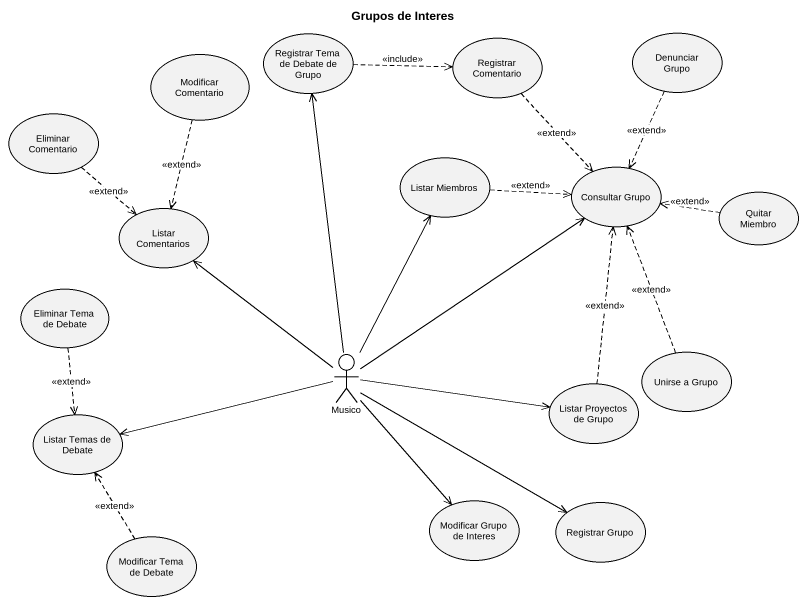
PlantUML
@startuml
title Grupos de Interes
usecase "Modificar Comentario" as Modificar_Comentario
usecase "Registrar Tema de Debate de Grupo" as Registrar_Tema_de_Debate_de
usecase "Registrar Comentario" as Registrar_Comentario
usecase "Denunciar Grupo" as Denunciar_Grupo
usecase "Eliminar Comentario" as Eliminar_Comentario
usecase "Listar Miembros" as Listar_Miembros
usecase "Consultar Grupo" as Consultar_Grupo
usecase "Listar Comentarios" as Listar_Comentarios
usecase "Quitar Miembro" as Quitar_Miembro
usecase "Eliminar Tema de Debate" as Eliminar_Tema_de_Debate
actor Musico
usecase "Unirse a Grupo" as Unirse_a_Grupo
usecase "Listar Proyectos de Grupo" as Listar_Proyectos_de_Grupo
usecase "Listar Temas de Debate" as Listar_Temas_de_Debate
usecase "Modificar Grupo de Interes" as Modificar_Grupo_de_Interes
usecase "Registrar Grupo" as Registrar_Grupo
usecase "Modificar Tema de Debate" as Modificar_Tema_de_Debate
Modificar_Comentario ..> Listar_Comentarios : <<extend>>
Registrar_Tema_de_Debate_de .right.> Registrar_Comentario : <<include>>
Registrar_Comentario ..> Consultar_Grupo : <<extend>>
Denunciar_Grupo ..> Consultar_Grupo : <<extend>>
Eliminar_Comentario ..> Listar_Comentarios : <<extend>>
Listar_Miembros .right.> Consultar_Grupo : <<extend>>
Quitar_Miembro .left.> Consultar_Grupo : <<extend>>
Eliminar_Tema_de_Debate ..> Listar_Temas_de_Debate : <<extend>>
Musico -up-> Registrar_Tema_de_Debate_de
Musico -up-> Listar_Miembros
Musico -up-> Consultar_Grupo
Musico -up-> Listar_Comentarios
Musico -right-> Listar_Proyectos_de_Grupo
Musico -left-> Listar_Temas_de_Debate
Musico --> Modificar_Grupo_de_Interes
Musico -right-> Registrar_Grupo
Unirse_a_Grupo .up.> Consultar_Grupo : <<extend>>
Listar_Proyectos_de_Grupo .up.> Consultar_Grupo : <<extend>>
Modificar_Tema_de_Debate .up.> Listar_Temas_de_Debate : <<extend>>
@enduml
